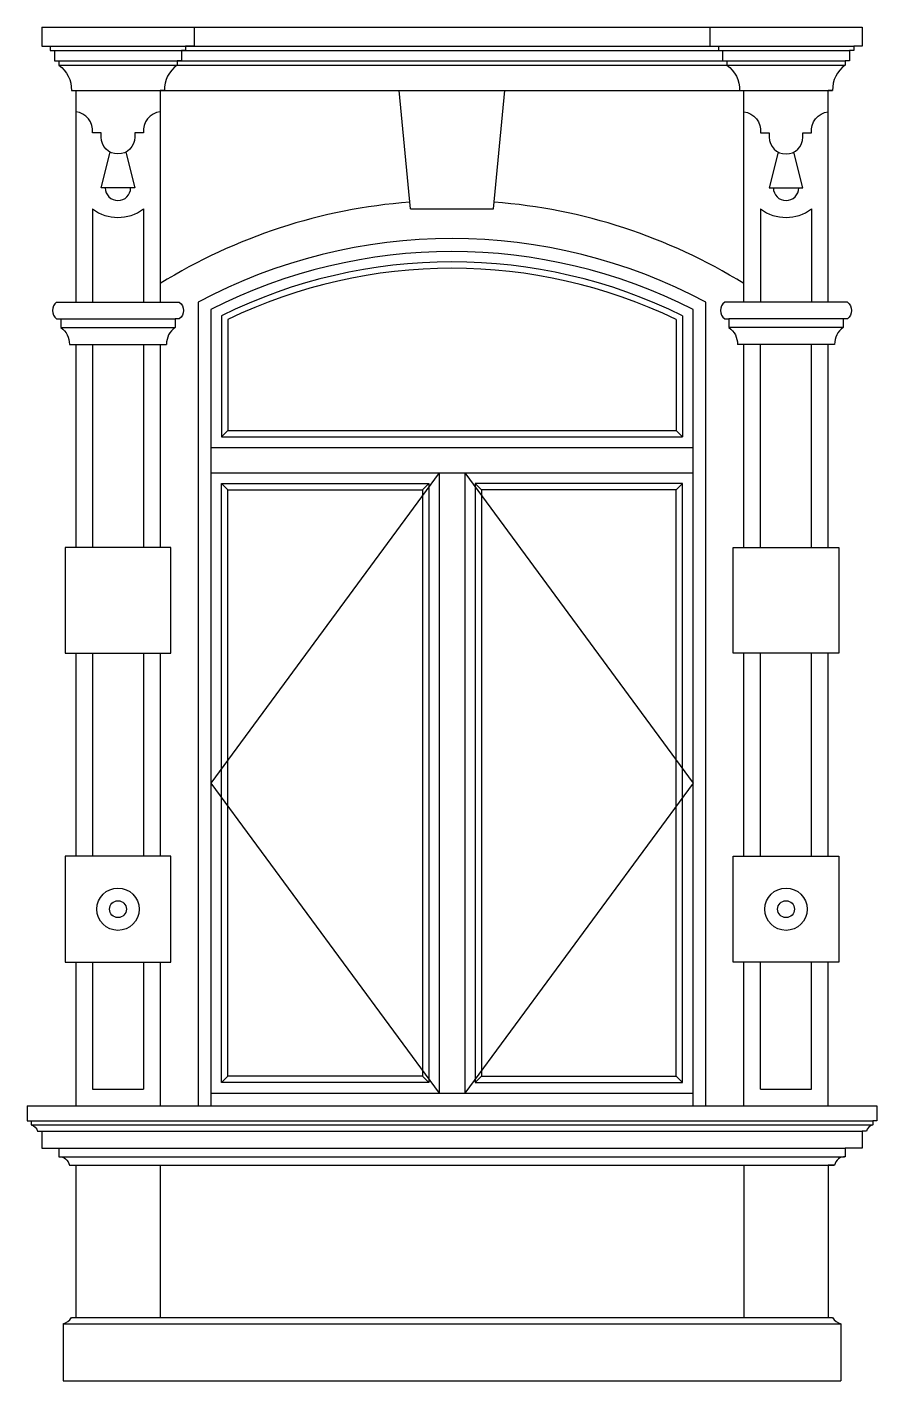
# Model space of a CAD drawing. Header units: metres. Extents: x 5800 to 7609, y 4810 to 7690.
import ezdxf

# ---------------------------------------------------------------- set-up
doc = ezdxf.new("R2010")
doc.units = ezdxf.units.M
for name, color, linetype in [('3', 3, 'Continuous'), ('4', 4, 'Continuous'), ('7', 7, 'Continuous')]:
    doc.layers.add(name, color=color, linetype=linetype)

# ---------------------------------------------------------------- blocks, each defined once
blk = doc.blocks.new('窗-002')
at = {"layer": '3'}
for p, q in [((375, 2517.76), (375, 2231.31)), ((390, 2508.82), (390, 2246.31)), ((1450, 2508.82), (1450, 2246.31)), ((1465, 2517.76), (1465, 2231.31)), ((390, 2246.31), (375, 2231.31)), ((390, 2246.31), (1450, 2246.31)), ((1450, 2246.31), (1465, 2231.31)), ((375, 2231.31), (1465, 2231.31)), ((890, 2146.31), (350, 1413.16)), ((950, 2146.31), (1490, 1413.16)), ((390, 2106.31), (375, 2121.31)), ((850, 2106.31), (865, 2121.31)), ((990, 2106.31), (975, 2121.31)), ((1450, 2106.31), (1465, 2121.31)), ((350, 1413.16), (890, 680)), ((1490, 1413.16), (950, 680)), ((390, 720), (375, 705)), ((850, 720), (865, 705)), ((990, 720), (975, 705)), ((1450, 720), (1465, 705)), ((-75, 605), (1915, 605))]:
    blk.add_line(p, q, dxfattribs=at)
for points in [[(865, 705), (375, 705), (375, 2121.31), (865, 2121.31), (865, 705)], [(975, 705), (1465, 705), (1465, 2121.31), (975, 2121.31), (975, 705)], [(850, 720), (390, 720), (390, 2106.31), (850, 2106.31), (850, 720)], [(990, 720), (1450, 720), (1450, 2106.31), (990, 2106.31), (990, 720)]]:
    blk.add_lwpolyline(points, close=True, dxfattribs=at)
for centre, radius, start, end in [((920, 1414.2), 1230.8, 63.72, 116.28), ((920, 1410.35), 1219.65, 64.24, 115.76)]:
    blk.add_arc(centre, radius, start, end, dxfattribs=at)
at = {"layer": '4'}
for p, q in [((-50, 3200), (1890, 3200)), ((30, 3050), (1820, 3050)), ((30, 3050), (30, 2550)), ((230, 3050), (230, 2550)), ((1610, 2550), (1610, 3050)), ((1810, 2550), (1810, 3050)), ((-15, 2550), (275, 2550)), ((1855, 2550), (1565, 2550)), ((-5, 2510), (265, 2510)), ((1845, 2510), (1575, 2510)), ((-5, 2490), (265, 2490)), ((1845, 2490), (1575, 2490)), ((15, 2450), (245, 2450)), ((30, 2450), (30, 1970)), ((230, 2450), (230, 1970)), ((1825, 2450), (1595, 2450)), ((1610, 1970), (1610, 2450)), ((1810, 1970), (1810, 2450)), ((30, 1720), (30, 1240)), ((230, 1720), (230, 1240)), ((1610, 1240), (1610, 1720)), ((1810, 1240), (1810, 1720)), ((30, 990), (30, 650)), ((230, 990), (230, 650)), ((1610, 650), (1610, 990)), ((1810, 650), (1810, 990)), ((-85, 650), (1925, 650)), ((-10, 550), (1850, 550)), ((30, 510), (1825, 510)), ((30, 510), (30, 150)), ((230, 510), (230, 150)), ((1610, 510), (1610, 150)), ((1810, 510), (1810, 150)), ((0, 135), (0, 0)), ((20, 150), (1820, 150)), ((1840, 135), (1840, 0)), ((0, 0), (1840, 0))]:
    blk.add_line(p, q, dxfattribs=at)
for points in [[(-50, 3200), (-50, 3155), (-30, 3155), (-30, 3145), (-20, 3145), (-20, 3120), (-10, 3120), (-10, 3110, -0.25), (20, 3050), (30, 3050)], [(310, 3200), (310, 3155), (290, 3155), (290, 3145), (280, 3145), (280, 3120), (270, 3120), (270, 3110, 0.25), (240, 3050), (230, 3050)], [(1530, 3200), (1530, 3155), (1550, 3155), (1550, 3145), (1560, 3145), (1560, 3120), (1570, 3120), (1570, 3110, -0.25), (1600, 3050), (1610, 3050)], [(1890, 3200), (1890, 3155), (1870, 3155), (1870, 3145), (1860, 3145), (1860, 3120), (1850, 3120), (1850, 3110, 0.25), (1820, 3050), (1810, 3050)], [(1520, 650), (1520, 2550, 0.25), (320, 2550), (320, 650)], [(-15, 2550, 0.5), (-15, 2510), (-5, 2510), (-5, 2490, -0.26), (15, 2450)], [(275, 2550, -0.5), (275, 2510), (265, 2510), (265, 2490, 0.26), (245, 2450)], [(1565, 2550, 0.5), (1565, 2510), (1575, 2510), (1575, 2490, -0.26), (1595, 2450)], [(1855, 2550, -0.5), (1855, 2510), (1845, 2510), (1845, 2490, 0.26), (1825, 2450)], [(-85, 650), (-85, 615), (-75, 615), (-75, 605, -0.27), (-60, 590), (-50, 590), (-50, 550), (-10, 550), (-10, 530, -0.37), (15, 510), (30, 510)], [(1925, 650), (1925, 615), (1915, 615), (1915, 605, 0.27), (1900, 590), (1890, 590), (1890, 550), (1850, 550), (1850, 530, 0.37), (1825, 510), (1810, 510)]]:
    blk.add_lwpolyline(points, format="xyb", dxfattribs=at)
for points in [[(255, 1970), (5, 1970), (5, 1720), (255, 1720)], [(1585, 1970), (1835, 1970), (1835, 1720), (1585, 1720)], [(255, 1240), (5, 1240), (5, 990), (255, 990)], [(1585, 1240), (1835, 1240), (1835, 990), (1585, 990)]]:
    blk.add_lwpolyline(points, close=True, dxfattribs=at)
for centre, radius, start, end in [((920, 1478.59), 1311.41, 94.37, 121.75), ((920, 1478.59), 1311.41, 58.25, 85.63), ((-5.33, 162.94), 28.44, 280.8, 332.94), ((1845.33, 162.94), 28.44, 207.06, 259.2)]:
    blk.add_arc(centre, radius, start, end, dxfattribs=at)
at = {"layer": '7'}
for p, q in [((-30, 3155), (1870, 3155)), ((-20, 3145), (1860, 3145)), ((-10, 3120), (1850, 3120)), ((-10, 3110), (1850, 3110)), ((821.53, 2770), (795, 3050)), ((1018.47, 2770), (1045, 3050)), ((70, 2770), (70, 2550)), ((190, 2770), (190, 2550)), ((821.53, 2770), (1018.47, 2770)), ((1650, 2770), (1650, 2550)), ((1770, 2770), (1770, 2550)), ((70, 2450), (70, 1970)), ((190, 2450), (190, 1970)), ((1650, 1970), (1650, 2450)), ((1770, 1970), (1770, 2450)), ((350, 2206.31), (1490, 2206.31)), ((350, 2146.31), (1490, 2146.31)), ((890, 2146.31), (890, 680)), ((950, 2146.31), (950, 680)), ((70, 1720), (70, 1240)), ((190, 1720), (190, 1240)), ((1650, 1240), (1650, 1720)), ((1770, 1240), (1770, 1720)), ((70, 990), (70, 690)), ((190, 990), (190, 690)), ((1650, 690), (1650, 990)), ((1770, 690), (1770, 990)), ((70, 690), (190, 690)), ((350, 680), (1490, 680)), ((1650, 690), (1770, 690)), ((-75, 615), (1915, 615)), ((-50, 590), (1890, 590)), ((-10, 530), (1848.59, 530)), ((0, 135), (1840, 135))]:
    blk.add_line(p, q, dxfattribs=at)
for points in [[(230, 3000, 0.4), (190, 2950), (170, 2950), (170, 2940, -1), (90, 2940), (90, 2950), (70, 2950, 0.4), (30, 3000, 0.4)], [(1610, 3000, -0.4), (1650, 2950), (1670, 2950), (1670, 2940, 1), (1750, 2940), (1750, 2950), (1770, 2950, -0.4), (1810, 3000, -0.4)], [(1490, 650), (1490, 2532.51, 0.24), (350, 2532.51), (350, 650)]]:
    blk.add_lwpolyline(points, format="xyb", dxfattribs=at)
for points in [[(148.82, 2904.71), (170, 2820), (90, 2820), (111.18, 2904.71)], [(1691.18, 2904.71), (1670, 2820), (1750, 2820), (1728.82, 2904.71)]]:
    blk.add_lwpolyline(points, dxfattribs=at)
for centre, radius in [((130, 1115), 50), ((1710, 1115), 50), ((130, 1115), 20), ((1710, 1115), 20)]:
    blk.add_circle(centre, radius, dxfattribs=at)
for centre, radius, start, end in [((130, 2820), 30, 180, 0), ((1710, 2820), 30, 180, 0), ((130, 2850), 100, 233.13, 306.87), ((1710, 2850), 100, 233.13, 306.87)]:
    blk.add_arc(centre, radius, start, end, dxfattribs=at)

msp = doc.modelspace()

# ---------------------------------------------------------------- block references
at = {"layer": '3', "xscale": 0.9, "yscale": 0.9, "zscale": 0.9}
msp.add_blockref('窗-002', (5876.75, 4810.47), dxfattribs=at)

doc.saveas('drawing.dxf')
